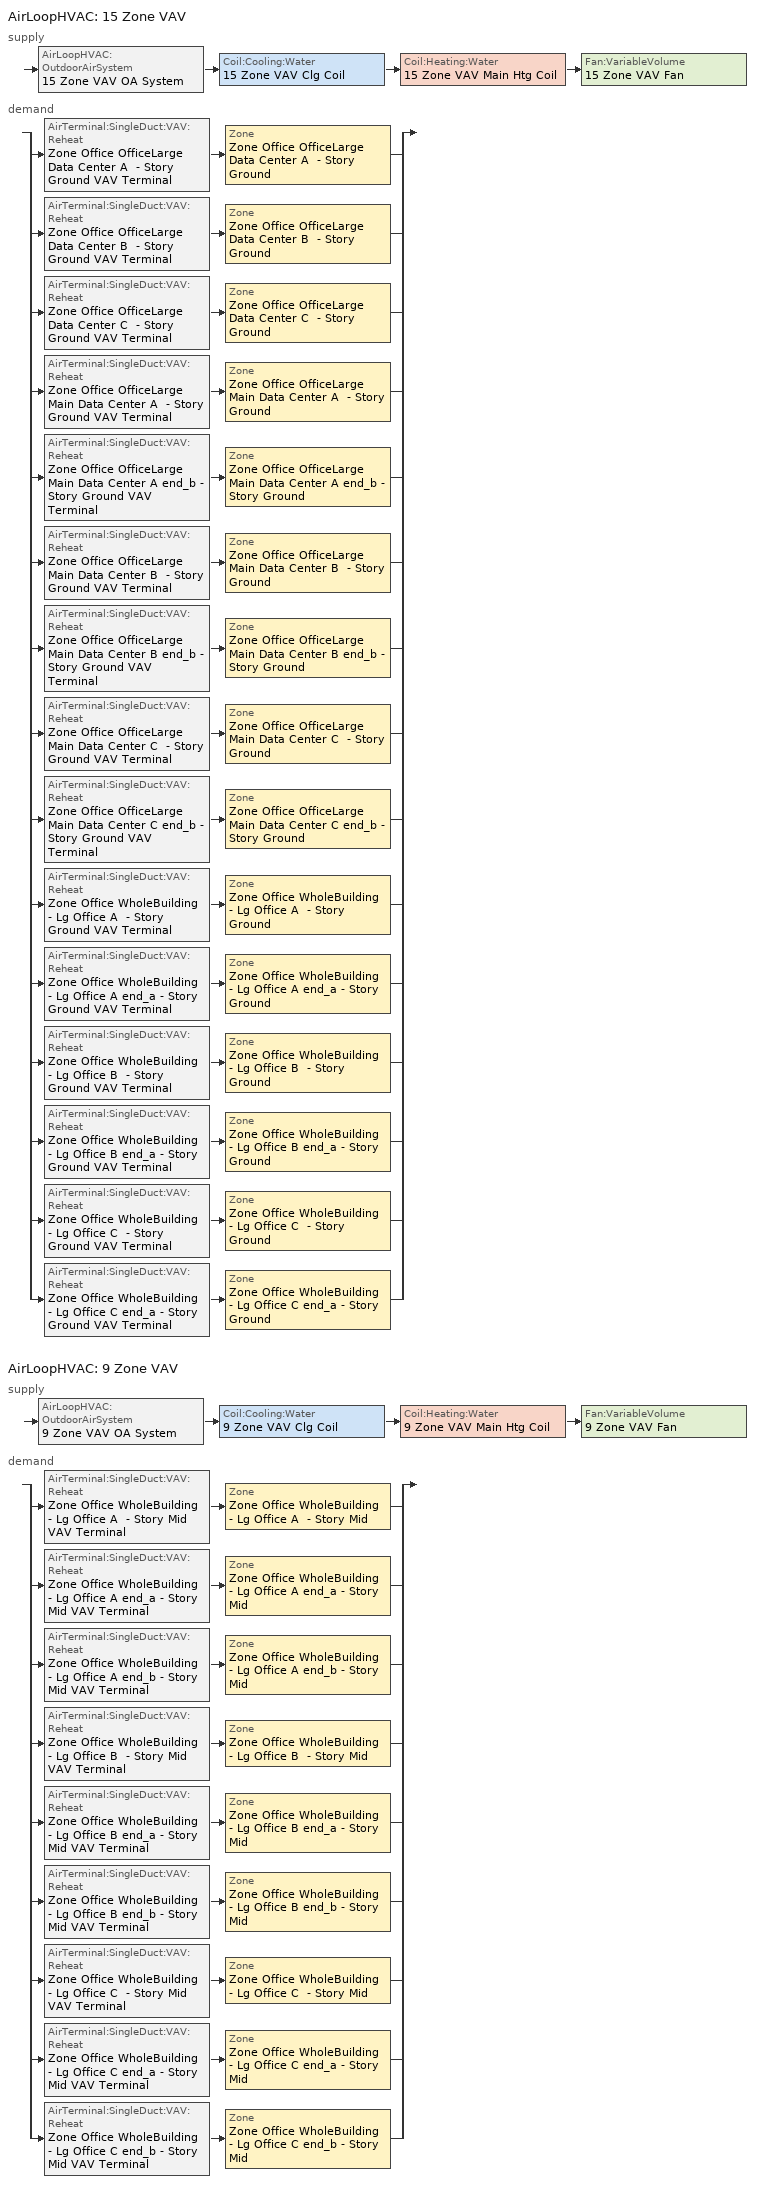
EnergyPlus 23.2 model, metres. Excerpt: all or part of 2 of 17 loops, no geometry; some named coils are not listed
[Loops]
AirLoopHVAC '15 Zone VAV'
 supply: AirLoopHVAC:OutdoorAirSystem '15 Zone VAV OA System' > Coil:Cooling:Water '15 Zone VAV Clg Coil' > Coil:Heating:Water '15 Zone VAV Main Htg Coil' > Fan:VariableVolume '15 Zone VAV Fan'
 demand: split
  | AirTerminal:SingleDuct:VAV:Reheat 'Zone Office OfficeLarge Data Center A  - Story Ground VAV Terminal' > Zone 'Zone Office OfficeLarge Data Center A  - Story Ground'
  | AirTerminal:SingleDuct:VAV:Reheat 'Zone Office OfficeLarge Data Center B  - Story Ground VAV Terminal' > Zone 'Zone Office OfficeLarge Data Center B  - Story Ground'
  | AirTerminal:SingleDuct:VAV:Reheat 'Zone Office OfficeLarge Data Center C  - Story Ground VAV Terminal' > Zone 'Zone Office OfficeLarge Data Center C  - Story Ground'
  | AirTerminal:SingleDuct:VAV:Reheat 'Zone Office OfficeLarge Main Data Center A  - Story Ground VAV Terminal' > Zone 'Zone Office OfficeLarge Main Data Center A  - Story Ground'
  | AirTerminal:SingleDuct:VAV:Reheat 'Zone Office OfficeLarge Main Data Center A end_b - Story Ground VAV Terminal' > Zone 'Zone Office OfficeLarge Main Data Center A end_b - Story Ground'
  | AirTerminal:SingleDuct:VAV:Reheat 'Zone Office OfficeLarge Main Data Center B  - Story Ground VAV Terminal' > Zone 'Zone Office OfficeLarge Main Data Center B  - Story Ground'
  | AirTerminal:SingleDuct:VAV:Reheat 'Zone Office OfficeLarge Main Data Center B end_b - Story Ground VAV Terminal' > Zone 'Zone Office OfficeLarge Main Data Center B end_b - Story Ground'
  | AirTerminal:SingleDuct:VAV:Reheat 'Zone Office OfficeLarge Main Data Center C  - Story Ground VAV Terminal' > Zone 'Zone Office OfficeLarge Main Data Center C  - Story Ground'
  | AirTerminal:SingleDuct:VAV:Reheat 'Zone Office OfficeLarge Main Data Center C end_b - Story Ground VAV Terminal' > Zone 'Zone Office OfficeLarge Main Data Center C end_b - Story Ground'
  | AirTerminal:SingleDuct:VAV:Reheat 'Zone Office WholeBuilding - Lg Office A  - Story Ground VAV Terminal' > Zone 'Zone Office WholeBuilding - Lg Office A  - Story Ground'
  | AirTerminal:SingleDuct:VAV:Reheat 'Zone Office WholeBuilding - Lg Office A end_a - Story Ground VAV Terminal' > Zone 'Zone Office WholeBuilding - Lg Office A end_a - Story Ground'
  | AirTerminal:SingleDuct:VAV:Reheat 'Zone Office WholeBuilding - Lg Office B  - Story Ground VAV Terminal' > Zone 'Zone Office WholeBuilding - Lg Office B  - Story Ground'
  | AirTerminal:SingleDuct:VAV:Reheat 'Zone Office WholeBuilding - Lg Office B end_a - Story Ground VAV Terminal' > Zone 'Zone Office WholeBuilding - Lg Office B end_a - Story Ground'
  | AirTerminal:SingleDuct:VAV:Reheat 'Zone Office WholeBuilding - Lg Office C  - Story Ground VAV Terminal' > Zone 'Zone Office WholeBuilding - Lg Office C  - Story Ground'
  | AirTerminal:SingleDuct:VAV:Reheat 'Zone Office WholeBuilding - Lg Office C end_a - Story Ground VAV Terminal' > Zone 'Zone Office WholeBuilding - Lg Office C end_a - Story Ground'
AirLoopHVAC '9 Zone VAV'
 supply: AirLoopHVAC:OutdoorAirSystem '9 Zone VAV OA System' > Coil:Cooling:Water '9 Zone VAV Clg Coil' > Coil:Heating:Water '9 Zone VAV Main Htg Coil' > Fan:VariableVolume '9 Zone VAV Fan'
 demand: split
  | AirTerminal:SingleDuct:VAV:Reheat 'Zone Office WholeBuilding - Lg Office A  - Story Mid VAV Terminal' > Zone 'Zone Office WholeBuilding - Lg Office A  - Story Mid'
  | AirTerminal:SingleDuct:VAV:Reheat 'Zone Office WholeBuilding - Lg Office A end_a - Story Mid VAV Terminal' > Zone 'Zone Office WholeBuilding - Lg Office A end_a - Story Mid'
  | AirTerminal:SingleDuct:VAV:Reheat 'Zone Office WholeBuilding - Lg Office A end_b - Story Mid VAV Terminal' > Zone 'Zone Office WholeBuilding - Lg Office A end_b - Story Mid'
  | AirTerminal:SingleDuct:VAV:Reheat 'Zone Office WholeBuilding - Lg Office B  - Story Mid VAV Terminal' > Zone 'Zone Office WholeBuilding - Lg Office B  - Story Mid'
  | AirTerminal:SingleDuct:VAV:Reheat 'Zone Office WholeBuilding - Lg Office B end_a - Story Mid VAV Terminal' > Zone 'Zone Office WholeBuilding - Lg Office B end_a - Story Mid'
  | AirTerminal:SingleDuct:VAV:Reheat 'Zone Office WholeBuilding - Lg Office B end_b - Story Mid VAV Terminal' > Zone 'Zone Office WholeBuilding - Lg Office B end_b - Story Mid'
  | AirTerminal:SingleDuct:VAV:Reheat 'Zone Office WholeBuilding - Lg Office C  - Story Mid VAV Terminal' > Zone 'Zone Office WholeBuilding - Lg Office C  - Story Mid'
  | AirTerminal:SingleDuct:VAV:Reheat 'Zone Office WholeBuilding - Lg Office C end_a - Story Mid VAV Terminal' > Zone 'Zone Office WholeBuilding - Lg Office C end_a - Story Mid'
  | AirTerminal:SingleDuct:VAV:Reheat 'Zone Office WholeBuilding - Lg Office C end_b - Story Mid VAV Terminal' > Zone 'Zone Office WholeBuilding - Lg Office C end_b - Story Mid'
[ZoneControl:Thermostat] Temperature Difference Between Cutout And Setpoint {deltaC}=0
Name | Zone or ZoneList | Control Type Schedule | Control 1
Zone Office OfficeLarge Data Center A  - Story Ground Thermostat | Zone Office OfficeLarge Data Center A  - Story Ground | Zone Office OfficeLarge Data Center A  - Story Ground Thermostat Schedule | Office OfficeLarge Data Center - ComStock DOE Ref Pre-1980 Thermostat
Zone Office OfficeLarge Data Center B  - Story Ground Thermostat | Zone Office OfficeLarge Data Center B  - Story Ground | Zone Office OfficeLarge Data Center B  - Story Ground Thermostat Schedule | Office OfficeLarge Data Center - ComStock DOE Ref Pre-1980 Thermostat 1
Zone Office OfficeLarge Data Center C  - Story Ground Thermostat | Zone Office OfficeLarge Data Center C  - Story Ground | Zone Office OfficeLarge Data Center C  - Story Ground Thermostat Schedule | Office OfficeLarge Data Center - ComStock DOE Ref Pre-1980 Thermostat 2
Zone Office OfficeLarge Main Data Center A  - Story Ground Thermostat | Zone Office OfficeLarge Main Data Center A  - Story Ground | Zone Office OfficeLarge Main Data Center A  - Story Ground Thermostat Schedule | Office OfficeLarge Main Data Center - ComStock DOE Ref Pre-1980 Thermostat
Zone Office OfficeLarge Main Data Center A end_b - Story Ground Thermostat | Zone Office OfficeLarge Main Data Center A end_b - Story Ground | Zone Office OfficeLarge Main Data Center A end_b - Story Ground Thermostat Schedule | Office OfficeLarge Main Data Center - ComStock DOE Ref Pre-1980 Thermostat 1
Zone Office OfficeLarge Main Data Center B  - Story Ground Thermostat | Zone Office OfficeLarge Main Data Center B  - Story Ground | Zone Office OfficeLarge Main Data Center B  - Story Ground Thermostat Schedule | Office OfficeLarge Main Data Center - ComStock DOE Ref Pre-1980 Thermostat 2
Zone Office OfficeLarge Main Data Center B end_b - Story Ground Thermostat | Zone Office OfficeLarge Main Data Center B end_b - Story Ground | Zone Office OfficeLarge Main Data Center B end_b - Story Ground Thermostat Schedule | Office OfficeLarge Main Data Center - ComStock DOE Ref Pre-1980 Thermostat 3
Zone Office OfficeLarge Main Data Center C  - Story Ground Thermostat | Zone Office OfficeLarge Main Data Center C  - Story Ground | Zone Office OfficeLarge Main Data Center C  - Story Ground Thermostat Schedule | Office OfficeLarge Main Data Center - ComStock DOE Ref Pre-1980 Thermostat 4
Zone Office OfficeLarge Main Data Center C end_b - Story Ground Thermostat | Zone Office OfficeLarge Main Data Center C end_b - Story Ground | Zone Office OfficeLarge Main Data Center C end_b - Story Ground Thermostat Schedule | Office OfficeLarge Main Data Center - ComStock DOE Ref Pre-1980 Thermostat 5
Zone Office WholeBuilding - Lg Office A  - Story Ground Thermostat | Zone Office WholeBuilding - Lg Office A  - Story Ground | Zone Office WholeBuilding - Lg Office A  - Story Ground Thermostat Schedule | Office WholeBuilding - Lg Office - ComStock DOE Ref Pre-1980 Thermostat
Zone Office WholeBuilding - Lg Office A  - Story Mid Thermostat | Zone Office WholeBuilding - Lg Office A  - Story Mid | Zone Office WholeBuilding - Lg Office A  - Story Mid Thermostat Schedule | Office WholeBuilding - Lg Office - ComStock DOE Ref Pre-1980 Thermostat 1
Zone Office WholeBuilding - Lg Office A end_a - Story Ground Thermostat | Zone Office WholeBuilding - Lg Office A end_a - Story Ground | Zone Office WholeBuilding - Lg Office A end_a - Story Ground Thermostat Schedule | Office WholeBuilding - Lg Office - ComStock DOE Ref Pre-1980 Thermostat 13
Zone Office WholeBuilding - Lg Office A end_a - Story Mid Thermostat | Zone Office WholeBuilding - Lg Office A end_a - Story Mid | Zone Office WholeBuilding - Lg Office A end_a - Story Mid Thermostat Schedule | Office WholeBuilding - Lg Office - ComStock DOE Ref Pre-1980 Thermostat 14
Zone Office WholeBuilding - Lg Office A end_b - Story Mid Thermostat | Zone Office WholeBuilding - Lg Office A end_b - Story Mid | Zone Office WholeBuilding - Lg Office A end_b - Story Mid Thermostat Schedule | Office WholeBuilding - Lg Office - ComStock DOE Ref Pre-1980 Thermostat 26
Zone Office WholeBuilding - Lg Office B  - Story Ground Thermostat | Zone Office WholeBuilding - Lg Office B  - Story Ground | Zone Office WholeBuilding - Lg Office B  - Story Ground Thermostat Schedule | Office WholeBuilding - Lg Office - ComStock DOE Ref Pre-1980 Thermostat 38
Zone Office WholeBuilding - Lg Office B  - Story Mid Thermostat | Zone Office WholeBuilding - Lg Office B  - Story Mid | Zone Office WholeBuilding - Lg Office B  - Story Mid Thermostat Schedule | Office WholeBuilding - Lg Office - ComStock DOE Ref Pre-1980 Thermostat 39
Zone Office WholeBuilding - Lg Office B end_a - Story Ground Thermostat | Zone Office WholeBuilding - Lg Office B end_a - Story Ground | Zone Office WholeBuilding - Lg Office B end_a - Story Ground Thermostat Schedule | Office WholeBuilding - Lg Office - ComStock DOE Ref Pre-1980 Thermostat 51
Zone Office WholeBuilding - Lg Office B end_a - Story Mid Thermostat | Zone Office WholeBuilding - Lg Office B end_a - Story Mid | Zone Office WholeBuilding - Lg Office B end_a - Story Mid Thermostat Schedule | Office WholeBuilding - Lg Office - ComStock DOE Ref Pre-1980 Thermostat 52
Zone Office WholeBuilding - Lg Office B end_b - Story Mid Thermostat | Zone Office WholeBuilding - Lg Office B end_b - Story Mid | Zone Office WholeBuilding - Lg Office B end_b - Story Mid Thermostat Schedule | Office WholeBuilding - Lg Office - ComStock DOE Ref Pre-1980 Thermostat 64
Zone Office WholeBuilding - Lg Office C  - Story Ground Thermostat | Zone Office WholeBuilding - Lg Office C  - Story Ground | Zone Office WholeBuilding - Lg Office C  - Story Ground Thermostat Schedule | Office WholeBuilding - Lg Office - ComStock DOE Ref Pre-1980 Thermostat 76
Zone Office WholeBuilding - Lg Office C  - Story Mid Thermostat | Zone Office WholeBuilding - Lg Office C  - Story Mid | Zone Office WholeBuilding - Lg Office C  - Story Mid Thermostat Schedule | Office WholeBuilding - Lg Office - ComStock DOE Ref Pre-1980 Thermostat 77
Zone Office WholeBuilding - Lg Office C end_a - Story Ground Thermostat | Zone Office WholeBuilding - Lg Office C end_a - Story Ground | Zone Office WholeBuilding - Lg Office C end_a - Story Ground Thermostat Schedule | Office WholeBuilding - Lg Office - ComStock DOE Ref Pre-1980 Thermostat 89
Zone Office WholeBuilding - Lg Office C end_a - Story Mid Thermostat | Zone Office WholeBuilding - Lg Office C end_a - Story Mid | Zone Office WholeBuilding - Lg Office C end_a - Story Mid Thermostat Schedule | Office WholeBuilding - Lg Office - ComStock DOE Ref Pre-1980 Thermostat 90
Zone Office WholeBuilding - Lg Office C end_b - Story Mid Thermostat | Zone Office WholeBuilding - Lg Office C end_b - Story Mid | Zone Office WholeBuilding - Lg Office C end_b - Story Mid Thermostat Schedule | Office WholeBuilding - Lg Office - ComStock DOE Ref Pre-1980 Thermostat 102
[ThermostatSetpoint:DualSetpoint]
Name | Heating Setpoint Temperature Schedule | Cooling Setpoint Temperature Schedule
Office OfficeLarge Data Center - ComStock DOE Ref Pre-1980 Thermostat; Office OfficeLarge Data Center - ComStock DOE Ref Pre-1980 Thermostat 1; Office OfficeLarge Data Center - ComStock DOE Ref Pre-1980 Thermostat 2; Office OfficeLarge Main Data Center - ComStock DOE Ref Pre-1980 Thermostat; Office OfficeLarge Main Data Center - ComStock DOE Ref Pre-1980 Thermostat 1; Office OfficeLarge Main Data Center - ComStock DOE Ref Pre-1980 Thermostat 2; Office OfficeLarge Main Data Center - ComStock DOE Ref Pre-1980 Thermostat 3; Office OfficeLarge Main Data Center - ComStock DOE Ref Pre-1980 Thermostat 4; Office OfficeLarge Main Data Center - ComStock DOE Ref Pre-1980 Thermostat 5 | OfficeLarge HTGSETP_DC_SCH | OfficeLarge CLGSETP_DC_SCH
Office WholeBuilding - Lg Office - ComStock DOE Ref Pre-1980 Thermostat; Office WholeBuilding - Lg Office - ComStock DOE Ref Pre-1980 Thermostat 1; Office WholeBuilding - Lg Office - ComStock DOE Ref Pre-1980 Thermostat 13; Office WholeBuilding - Lg Office - ComStock DOE Ref Pre-1980 Thermostat 14; Office WholeBuilding - Lg Office - ComStock DOE Ref Pre-1980 Thermostat 26; Office WholeBuilding - Lg Office - ComStock DOE Ref Pre-1980 Thermostat 38; Office WholeBuilding - Lg Office - ComStock DOE Ref Pre-1980 Thermostat 39; Office WholeBuilding - Lg Office - ComStock DOE Ref Pre-1980 Thermostat 51; Office WholeBuilding - Lg Office - ComStock DOE Ref Pre-1980 Thermostat 52; Office WholeBuilding - Lg Office - ComStock DOE Ref Pre-1980 Thermostat 64; Office WholeBuilding - Lg Office - ComStock DOE Ref Pre-1980 Thermostat 76; Office WholeBuilding - Lg Office - ComStock DOE Ref Pre-1980 Thermostat 77; Office WholeBuilding - Lg Office - ComStock DOE Ref Pre-1980 Thermostat 89; Office WholeBuilding - Lg Office - ComStock DOE Ref Pre-1980 Thermostat 90; Office WholeBuilding - Lg Office - ComStock DOE Ref Pre-1980 Thermostat 102 | Large Office HtgSetp | Large Office ClgSetp
[AirTerminal:SingleDuct:VAV:Reheat] Availability Schedule=Always On Discrete; Maximum Air Flow Rate {m3/s}=Autosize; Zone Minimum Air Flow Input Method=Constant; Constant Minimum Air Flow Fraction=0.3; Fixed Minimum Air Flow Rate {m3/s}=0; Maximum Hot Water or Steam Flow Rate {m3/s}=Autosize; Minimum Hot Water or Steam Flow Rate {m3/s}=0; Convergence Tolerance=0.001; Damper Heating Action=ReverseWithLimits; Maximum Flow per Zone Floor Area During Reheat {m3/s-m2}=Autocalculate; Maximum Flow Fraction During Reheat=0.5; Maximum Reheat Air Temperature {C}=40
Name | Reheat Coil
Zone Office OfficeLarge Data Center A  - Story Ground VAV Terminal | Zone Office OfficeLarge Data Center A  - Story Ground Reheat Coil
Zone Office OfficeLarge Data Center B  - Story Ground VAV Terminal | Zone Office OfficeLarge Data Center B  - Story Ground Reheat Coil
Zone Office OfficeLarge Data Center C  - Story Ground VAV Terminal | Zone Office OfficeLarge Data Center C  - Story Ground Reheat Coil
Zone Office OfficeLarge Main Data Center A  - Story Ground VAV Terminal | Zone Office OfficeLarge Main Data Center A  - Story Ground Reheat Coil
Zone Office OfficeLarge Main Data Center A end_b - Story Ground VAV Terminal | Zone Office OfficeLarge Main Data Center A end_b - Story Ground Reheat Coil
Zone Office OfficeLarge Main Data Center B  - Story Ground VAV Terminal | Zone Office OfficeLarge Main Data Center B  - Story Ground Reheat Coil
Zone Office OfficeLarge Main Data Center B end_b - Story Ground VAV Terminal | Zone Office OfficeLarge Main Data Center B end_b - Story Ground Reheat Coil
Zone Office OfficeLarge Main Data Center C  - Story Ground VAV Terminal | Zone Office OfficeLarge Main Data Center C  - Story Ground Reheat Coil
Zone Office OfficeLarge Main Data Center C end_b - Story Ground VAV Terminal | Zone Office OfficeLarge Main Data Center C end_b - Story Ground Reheat Coil
Zone Office WholeBuilding - Lg Office A  - Story Ground VAV Terminal | Zone Office WholeBuilding - Lg Office A  - Story Ground Reheat Coil
Zone Office WholeBuilding - Lg Office A  - Story Mid VAV Terminal | Zone Office WholeBuilding - Lg Office A  - Story Mid Reheat Coil
Zone Office WholeBuilding - Lg Office A end_a - Story Ground VAV Terminal | Zone Office WholeBuilding - Lg Office A end_a - Story Ground Reheat Coil
Zone Office WholeBuilding - Lg Office A end_a - Story Mid VAV Terminal | Zone Office WholeBuilding - Lg Office A end_a - Story Mid Reheat Coil
Zone Office WholeBuilding - Lg Office A end_b - Story Mid VAV Terminal | Zone Office WholeBuilding - Lg Office A end_b - Story Mid Reheat Coil
Zone Office WholeBuilding - Lg Office B  - Story Ground VAV Terminal | Zone Office WholeBuilding - Lg Office B  - Story Ground Reheat Coil
Zone Office WholeBuilding - Lg Office B  - Story Mid VAV Terminal | Zone Office WholeBuilding - Lg Office B  - Story Mid Reheat Coil
Zone Office WholeBuilding - Lg Office B end_a - Story Ground VAV Terminal | Zone Office WholeBuilding - Lg Office B end_a - Story Ground Reheat Coil
Zone Office WholeBuilding - Lg Office B end_a - Story Mid VAV Terminal | Zone Office WholeBuilding - Lg Office B end_a - Story Mid Reheat Coil
Zone Office WholeBuilding - Lg Office B end_b - Story Mid VAV Terminal | Zone Office WholeBuilding - Lg Office B end_b - Story Mid Reheat Coil
Zone Office WholeBuilding - Lg Office C  - Story Ground VAV Terminal | Zone Office WholeBuilding - Lg Office C  - Story Ground Reheat Coil
Zone Office WholeBuilding - Lg Office C  - Story Mid VAV Terminal | Zone Office WholeBuilding - Lg Office C  - Story Mid Reheat Coil
Zone Office WholeBuilding - Lg Office C end_a - Story Ground VAV Terminal | Zone Office WholeBuilding - Lg Office C end_a - Story Ground Reheat Coil
Zone Office WholeBuilding - Lg Office C end_a - Story Mid VAV Terminal | Zone Office WholeBuilding - Lg Office C end_a - Story Mid Reheat Coil
Zone Office WholeBuilding - Lg Office C end_b - Story Mid VAV Terminal | Zone Office WholeBuilding - Lg Office C end_b - Story Mid Reheat Coil
[Coil:Heating:Water] Availability Schedule=Always On Discrete; U-Factor Times Area Value {W/K}=Autosize; Maximum Water Flow Rate {m3/s}=Autosize; Performance Input Method=UFactorTimesAreaAndDesignWaterFlowRate; Rated Capacity {W}=Autosize; Rated Inlet Water Temperature {C}=82.2222; Rated Inlet Air Temperature {C}=7.22222; Rated Outlet Water Temperature {C}=71.1111; Rated Outlet Air Temperature {C}=12.7778; Rated Ratio for Air and Water Convection=0.5
15 Zone VAV Main Htg Coil; 9 Zone VAV Main Htg Coil
[Zone equipment]
Zone Office OfficeLarge Data Center A  - Story Ground: Zone Office OfficeLarge Data Center A  - Story Ground VAV Terminal
Zone Office OfficeLarge Data Center B  - Story Ground: Zone Office OfficeLarge Data Center B  - Story Ground VAV Terminal
Zone Office OfficeLarge Data Center C  - Story Ground: Zone Office OfficeLarge Data Center C  - Story Ground VAV Terminal
Zone Office OfficeLarge Main Data Center A  - Story Ground: Zone Office OfficeLarge Main Data Center A  - Story Ground VAV Terminal
Zone Office OfficeLarge Main Data Center A end_b - Story Ground: Zone Office OfficeLarge Main Data Center A end_b - Story Ground VAV Terminal
Zone Office OfficeLarge Main Data Center B  - Story Ground: Zone Office OfficeLarge Main Data Center B  - Story Ground VAV Terminal
Zone Office OfficeLarge Main Data Center B end_b - Story Ground: Zone Office OfficeLarge Main Data Center B end_b - Story Ground VAV Terminal
Zone Office OfficeLarge Main Data Center C  - Story Ground: Zone Office OfficeLarge Main Data Center C  - Story Ground VAV Terminal
Zone Office OfficeLarge Main Data Center C end_b - Story Ground: Zone Office OfficeLarge Main Data Center C end_b - Story Ground VAV Terminal
Zone Office WholeBuilding - Lg Office A  - Story Ground: Zone Office WholeBuilding - Lg Office A  - Story Ground VAV Terminal
Zone Office WholeBuilding - Lg Office A  - Story Mid: Zone Office WholeBuilding - Lg Office A  - Story Mid VAV Terminal
Zone Office WholeBuilding - Lg Office A end_a - Story Ground: Zone Office WholeBuilding - Lg Office A end_a - Story Ground VAV Terminal
Zone Office WholeBuilding - Lg Office A end_a - Story Mid: Zone Office WholeBuilding - Lg Office A end_a - Story Mid VAV Terminal
Zone Office WholeBuilding - Lg Office A end_b - Story Mid: Zone Office WholeBuilding - Lg Office A end_b - Story Mid VAV Terminal
Zone Office WholeBuilding - Lg Office B  - Story Ground: Zone Office WholeBuilding - Lg Office B  - Story Ground VAV Terminal
Zone Office WholeBuilding - Lg Office B  - Story Mid: Zone Office WholeBuilding - Lg Office B  - Story Mid VAV Terminal
Zone Office WholeBuilding - Lg Office B end_a - Story Ground: Zone Office WholeBuilding - Lg Office B end_a - Story Ground VAV Terminal
Zone Office WholeBuilding - Lg Office B end_a - Story Mid: Zone Office WholeBuilding - Lg Office B end_a - Story Mid VAV Terminal
Zone Office WholeBuilding - Lg Office B end_b - Story Mid: Zone Office WholeBuilding - Lg Office B end_b - Story Mid VAV Terminal
Zone Office WholeBuilding - Lg Office C  - Story Ground: Zone Office WholeBuilding - Lg Office C  - Story Ground VAV Terminal
Zone Office WholeBuilding - Lg Office C  - Story Mid: Zone Office WholeBuilding - Lg Office C  - Story Mid VAV Terminal
Zone Office WholeBuilding - Lg Office C end_a - Story Ground: Zone Office WholeBuilding - Lg Office C end_a - Story Ground VAV Terminal
Zone Office WholeBuilding - Lg Office C end_a - Story Mid: Zone Office WholeBuilding - Lg Office C end_a - Story Mid VAV Terminal
Zone Office WholeBuilding - Lg Office C end_b - Story Mid: Zone Office WholeBuilding - Lg Office C end_b - Story Mid VAV Terminal
[Sizing:Zone] Zone Cooling Design Supply Air Temperature Input Method=SupplyAirTemperature; Zone Cooling Design Supply Air Temperature {C}=12.7778; Zone Cooling Design Supply Air Temperature Difference {deltaC}=11.11; Zone Heating Design Supply Air Temperature Input Method=SupplyAirTemperature; Zone Heating Design Supply Air Temperature {C}=40; Zone Heating Design Supply Air Temperature Difference {deltaC}=11.11; Zone Cooling Design Supply Air Humidity Ratio {kgWater/kgDryAir}=0.0085; Zone Heating Design Supply Air Humidity Ratio {kgWater/kgDryAir}=0.008; Cooling Design Air Flow Method=DesignDayWithLimit; Cooling Design Air Flow Rate {m3/s}=0; Cooling Minimum Air Flow per Zone Floor Area {m3/s-m2}=0.000762; Cooling Minimum Air Flow {m3/s}=0; Cooling Minimum Air Flow Fraction=0; Heating Design Air Flow Method=DesignDay; Heating Design Air Flow Rate {m3/s}=0; Heating Maximum Air Flow per Zone Floor Area {m3/s-m2}=0.002032; Heating Maximum Air Flow {m3/s}=0.141576; Heating Maximum Air Flow Fraction=0.3; Account for Dedicated Outdoor Air System=No; Zone Load Sizing Method=Sensible Load Only No Latent Load; Zone Latent Cooling Design Supply Air Humidity Ratio Input Method=HumidityRatioDifference; Zone Cooling Design Supply Air Humidity Ratio Difference {kgWater/kgDryAir}=0.005; Zone Latent Heating Design Supply Air Humidity Ratio Input Method=HumidityRatioDifference; Zone Humidification Design Supply Air Humidity Ratio Difference {kgWater/kgDryAir}=0.005
Name | Design Specification Outdoor Air Object
Zone Office OfficeLarge Data Center A  - Story Ground | Zone Office OfficeLarge Data Center A  - Story Ground DSOA Space List
Zone Office OfficeLarge Data Center B  - Story Ground | Zone Office OfficeLarge Data Center B  - Story Ground DSOA Space List
Zone Office OfficeLarge Data Center C  - Story Ground | Zone Office OfficeLarge Data Center C  - Story Ground DSOA Space List
Zone Office OfficeLarge Main Data Center A  - Story Ground | Zone Office OfficeLarge Main Data Center A  - Story Ground DSOA Space List
Zone Office OfficeLarge Main Data Center A end_b - Story Ground | Zone Office OfficeLarge Main Data Center A end_b - Story Ground DSOA Space List
Zone Office OfficeLarge Main Data Center B  - Story Ground | Zone Office OfficeLarge Main Data Center B  - Story Ground DSOA Space List
Zone Office OfficeLarge Main Data Center B end_b - Story Ground | Zone Office OfficeLarge Main Data Center B end_b - Story Ground DSOA Space List
Zone Office OfficeLarge Main Data Center C  - Story Ground | Zone Office OfficeLarge Main Data Center C  - Story Ground DSOA Space List
Zone Office OfficeLarge Main Data Center C end_b - Story Ground | Zone Office OfficeLarge Main Data Center C end_b - Story Ground DSOA Space List
Zone Office WholeBuilding - Lg Office A  - Story Ground | Zone Office WholeBuilding - Lg Office A  - Story Ground DSOA Space List
Zone Office WholeBuilding - Lg Office A  - Story Mid | Zone Office WholeBuilding - Lg Office A  - Story Mid DSOA Space List
Zone Office WholeBuilding - Lg Office A end_a - Story Ground | Zone Office WholeBuilding - Lg Office A end_a - Story Ground DSOA Space List
Zone Office WholeBuilding - Lg Office A end_a - Story Mid | Zone Office WholeBuilding - Lg Office A end_a - Story Mid DSOA Space List
Zone Office WholeBuilding - Lg Office A end_b - Story Mid | Zone Office WholeBuilding - Lg Office A end_b - Story Mid DSOA Space List
Zone Office WholeBuilding - Lg Office B  - Story Ground | Zone Office WholeBuilding - Lg Office B  - Story Ground DSOA Space List
Zone Office WholeBuilding - Lg Office B  - Story Mid | Zone Office WholeBuilding - Lg Office B  - Story Mid DSOA Space List
Zone Office WholeBuilding - Lg Office B end_a - Story Ground | Zone Office WholeBuilding - Lg Office B end_a - Story Ground DSOA Space List
Zone Office WholeBuilding - Lg Office B end_a - Story Mid | Zone Office WholeBuilding - Lg Office B end_a - Story Mid DSOA Space List
Zone Office WholeBuilding - Lg Office B end_b - Story Mid | Zone Office WholeBuilding - Lg Office B end_b - Story Mid DSOA Space List
Zone Office WholeBuilding - Lg Office C  - Story Ground | Zone Office WholeBuilding - Lg Office C  - Story Ground DSOA Space List
Zone Office WholeBuilding - Lg Office C  - Story Mid | Zone Office WholeBuilding - Lg Office C  - Story Mid DSOA Space List
Zone Office WholeBuilding - Lg Office C end_a - Story Ground | Zone Office WholeBuilding - Lg Office C end_a - Story Ground DSOA Space List
Zone Office WholeBuilding - Lg Office C end_a - Story Mid | Zone Office WholeBuilding - Lg Office C end_a - Story Mid DSOA Space List
Zone Office WholeBuilding - Lg Office C end_b - Story Mid | Zone Office WholeBuilding - Lg Office C end_b - Story Mid DSOA Space List
[Controller:MechanicalVentilation] Demand Controlled Ventilation=No; System Outdoor Air Method=ZoneSum
Name | Availability Schedule | Zone or ZoneList Name 1 | Design Specification Outdoor Air Object Name 1 | Zone or ZoneList Name 2 | Design Specification Outdoor Air Object Name 2 | Zone or ZoneList Name 3 | Design Specification Outdoor Air Object Name 3 | Zone or ZoneList Name 4 | Design Specification Outdoor Air Object Name 4 | Zone or ZoneList Name 5 | Design Specification Outdoor Air Object Name 5 | Zone or ZoneList Name 6 | Design Specification Outdoor Air Object Name 6 | Zone or ZoneList Name 7 | Design Specification Outdoor Air Object Name 7 | Zone or ZoneList Name 8 | Design Specification Outdoor Air Object Name 8 | Zone or ZoneList Name 9 | Design Specification Outdoor Air Object Name 9 | Zone or ZoneList Name 10 | Design Specification Outdoor Air Object Name 10 | Zone or ZoneList Name 11 | Design Specification Outdoor Air Object Name 11 | Zone or ZoneList Name 12 | Design Specification Outdoor Air Object Name 12 | Zone or ZoneList Name 13 | Design Specification Outdoor Air Object Name 13 | Zone or ZoneList Name 14 | Design Specification Outdoor Air Object Name 14 | Zone or ZoneList Name 15 | Design Specification Outdoor Air Object Name 15
15 Zone VAV Vent Controller | 15 Zone VAV_night_ventcycle_schedule | Zone Office OfficeLarge Data Center A  - Story Ground | Office OfficeLarge Data Center Ventilation | Zone Office OfficeLarge Data Center B  - Story Ground | Office OfficeLarge Data Center Ventilation | Zone Office OfficeLarge Data Center C  - Story Ground | Office OfficeLarge Data Center Ventilation | Zone Office OfficeLarge Main Data Center A  - Story Ground | Office OfficeLarge Main Data Center Ventilation | Zone Office OfficeLarge Main Data Center A end_b - Story Ground | Office OfficeLarge Main Data Center Ventilation | Zone Office OfficeLarge Main Data Center B  - Story Ground | Office OfficeLarge Main Data Center Ventilation | Zone Office OfficeLarge Main Data Center B end_b - Story Ground | Office OfficeLarge Main Data Center Ventilation | Zone Office OfficeLarge Main Data Center C  - Story Ground | Office OfficeLarge Main Data Center Ventilation | Zone Office OfficeLarge Main Data Center C end_b - Story Ground | Office OfficeLarge Main Data Center Ventilation | Zone Office WholeBuilding - Lg Office A  - Story Ground | Office WholeBuilding - Lg Office Ventilation | Zone Office WholeBuilding - Lg Office A end_a - Story Ground | Office WholeBuilding - Lg Office Ventilation | Zone Office WholeBuilding - Lg Office B  - Story Ground | Office WholeBuilding - Lg Office Ventilation | Zone Office WholeBuilding - Lg Office B end_a - Story Ground | Office WholeBuilding - Lg Office Ventilation | Zone Office WholeBuilding - Lg Office C  - Story Ground | Office WholeBuilding - Lg Office Ventilation | Zone Office WholeBuilding - Lg Office C end_a - Story Ground | Office WholeBuilding - Lg Office Ventilation
9 Zone VAV Vent Controller | 9 Zone VAV_night_ventcycle_schedule | Zone Office WholeBuilding - Lg Office A  - Story Mid | Office WholeBuilding - Lg Office Ventilation | Zone Office WholeBuilding - Lg Office A end_a - Story Mid | Office WholeBuilding - Lg Office Ventilation | Zone Office WholeBuilding - Lg Office A end_b - Story Mid | Office WholeBuilding - Lg Office Ventilation | Zone Office WholeBuilding - Lg Office B  - Story Mid | Office WholeBuilding - Lg Office Ventilation | Zone Office WholeBuilding - Lg Office B end_a - Story Mid | Office WholeBuilding - Lg Office Ventilation | Zone Office WholeBuilding - Lg Office B end_b - Story Mid | Office WholeBuilding - Lg Office Ventilation | Zone Office WholeBuilding - Lg Office C  - Story Mid | Office WholeBuilding - Lg Office Ventilation | Zone Office WholeBuilding - Lg Office C end_a - Story Mid | Office WholeBuilding - Lg Office Ventilation | Zone Office WholeBuilding - Lg Office C end_b - Story Mid | Office WholeBuilding - Lg Office Ventilation
[DesignSpecification:OutdoorAir] Outdoor Air Method=Sum; Outdoor Air Flow per Zone Floor Area {m3/s-m2}=0; Outdoor Air Flow per Zone {m3/s}=0; Outdoor Air Flow Air Changes per Hour {1/hr}=0
Name | Outdoor Air Flow per Person {m3/s-person}
Office OfficeLarge Data Center Ventilation; Office OfficeLarge Main Data Center Ventilation | 0
Office WholeBuilding - Lg Office Ventilation | 0.00943895
[DesignSpecification:OutdoorAir:SpaceList]
Name | Space Name 1 | Space Design Specification Outdoor Air Object Name 1
Zone Office OfficeLarge Data Center A  - Story Ground DSOA Space List | Office OfficeLarge Data Center A  - Story Ground | Office OfficeLarge Data Center Ventilation
Zone Office OfficeLarge Data Center B  - Story Ground DSOA Space List | Office OfficeLarge Data Center B  - Story Ground | Office OfficeLarge Data Center Ventilation
Zone Office OfficeLarge Data Center C  - Story Ground DSOA Space List | Office OfficeLarge Data Center C  - Story Ground | Office OfficeLarge Data Center Ventilation
Zone Office OfficeLarge Main Data Center A  - Story Ground DSOA Space List | Office OfficeLarge Main Data Center A  - Story Ground | Office OfficeLarge Main Data Center Ventilation
Zone Office OfficeLarge Main Data Center A end_b - Story Ground DSOA Space List | Office OfficeLarge Main Data Center A end_b - Story Ground | Office OfficeLarge Main Data Center Ventilation
Zone Office OfficeLarge Main Data Center B  - Story Ground DSOA Space List | Office OfficeLarge Main Data Center B  - Story Ground | Office OfficeLarge Main Data Center Ventilation
Zone Office OfficeLarge Main Data Center B end_b - Story Ground DSOA Space List | Office OfficeLarge Main Data Center B end_b - Story Ground | Office OfficeLarge Main Data Center Ventilation
Zone Office OfficeLarge Main Data Center C  - Story Ground DSOA Space List | Office OfficeLarge Main Data Center C  - Story Ground | Office OfficeLarge Main Data Center Ventilation
Zone Office OfficeLarge Main Data Center C end_b - Story Ground DSOA Space List | Office OfficeLarge Main Data Center C end_b - Story Ground | Office OfficeLarge Main Data Center Ventilation
Zone Office WholeBuilding - Lg Office A  - Story Ground DSOA Space List | Office WholeBuilding - Lg Office A  - Story Ground | Office WholeBuilding - Lg Office Ventilation
Zone Office WholeBuilding - Lg Office A  - Story Mid DSOA Space List | Office WholeBuilding - Lg Office A  - Story Mid | Office WholeBuilding - Lg Office Ventilation
Zone Office WholeBuilding - Lg Office A end_a - Story Ground DSOA Space List | Office WholeBuilding - Lg Office A end_a - Story Ground | Office WholeBuilding - Lg Office Ventilation
Zone Office WholeBuilding - Lg Office A end_a - Story Mid DSOA Space List | Office WholeBuilding - Lg Office A end_a - Story Mid | Office WholeBuilding - Lg Office Ventilation
Zone Office WholeBuilding - Lg Office A end_b - Story Mid DSOA Space List | Office WholeBuilding - Lg Office A end_b - Story Mid | Office WholeBuilding - Lg Office Ventilation
Zone Office WholeBuilding - Lg Office B  - Story Ground DSOA Space List | Office WholeBuilding - Lg Office B  - Story Ground | Office WholeBuilding - Lg Office Ventilation
Zone Office WholeBuilding - Lg Office B  - Story Mid DSOA Space List | Office WholeBuilding - Lg Office B  - Story Mid | Office WholeBuilding - Lg Office Ventilation
Zone Office WholeBuilding - Lg Office B end_a - Story Ground DSOA Space List | Office WholeBuilding - Lg Office B end_a - Story Ground | Office WholeBuilding - Lg Office Ventilation
Zone Office WholeBuilding - Lg Office B end_a - Story Mid DSOA Space List | Office WholeBuilding - Lg Office B end_a - Story Mid | Office WholeBuilding - Lg Office Ventilation
Zone Office WholeBuilding - Lg Office B end_b - Story Mid DSOA Space List | Office WholeBuilding - Lg Office B end_b - Story Mid | Office WholeBuilding - Lg Office Ventilation
Zone Office WholeBuilding - Lg Office C  - Story Ground DSOA Space List | Office WholeBuilding - Lg Office C  - Story Ground | Office WholeBuilding - Lg Office Ventilation
Zone Office WholeBuilding - Lg Office C  - Story Mid DSOA Space List | Office WholeBuilding - Lg Office C  - Story Mid | Office WholeBuilding - Lg Office Ventilation
Zone Office WholeBuilding - Lg Office C end_a - Story Ground DSOA Space List | Office WholeBuilding - Lg Office C end_a - Story Ground | Office WholeBuilding - Lg Office Ventilation
Zone Office WholeBuilding - Lg Office C end_a - Story Mid DSOA Space List | Office WholeBuilding - Lg Office C end_a - Story Mid | Office WholeBuilding - Lg Office Ventilation
Zone Office WholeBuilding - Lg Office C end_b - Story Mid DSOA Space List | Office WholeBuilding - Lg Office C end_b - Story Mid | Office WholeBuilding - Lg Office Ventilation
[AirLoopHVAC] Design Supply Air Flow Rate {m3/s}=AutoSize; Design Return Air Flow Fraction of Supply Air Flow=1
15 Zone VAV; 9 Zone VAV
[Sizing:System] Type of Load to Size On=Sensible; Design Outdoor Air Flow Rate {m3/s}=Autosize; Central Heating Maximum System Air Flow Ratio=0.3; Preheat Design Temperature {C}=7.22222; Preheat Design Humidity Ratio {kgWater/kgDryAir}=0.008; Precool Design Temperature {C}=12.7778; Precool Design Humidity Ratio {kgWater/kgDryAir}=0.008; Central Cooling Design Supply Air Temperature {C}=12.7778; Central Heating Design Supply Air Temperature {C}=12.7778; Type of Zone Sum to Use=Coincident; 100% Outdoor Air in Cooling=No; 100% Outdoor Air in Heating=No; Central Cooling Design Supply Air Humidity Ratio {kgWater/kgDryAir}=0.0085; Central Heating Design Supply Air Humidity Ratio {kgWater/kgDryAir}=0.008; Cooling Supply Air Flow Rate Method=DesignDay; Cooling Supply Air Flow Rate {m3/s}=0; Cooling Supply Air Flow Rate Per Floor Area {m3/s-m2}=0.00996765; Cooling Fraction of Autosized Cooling Supply Air Flow Rate=1; Cooling Supply Air Flow Rate Per Unit Cooling Capacity {m3/s-W}=3.94755e-05; Heating Supply Air Flow Rate Method=DesignDay; Heating Supply Air Flow Rate {m3/s}=0; Heating Supply Air Flow Rate Per Floor Area {m3/s-m2}=0.00996765; Heating Fraction of Autosized Heating Supply Air Flow Rate=1; Heating Fraction of Autosized Cooling Supply Air Flow Rate=1; Heating Supply Air Flow Rate Per Unit Heating Capacity {m3/s-W}=3.15882e-05; System Outdoor Air Method=ZoneSum; Zone Maximum Outdoor Air Fraction=1; Cooling Design Capacity Method=CoolingDesignCapacity; Cooling Design Capacity {W}=Autosize; Cooling Design Capacity Per Floor Area {W/m2}=234.7; Fraction of Autosized Cooling Design Capacity=1; Heating Design Capacity Method=HeatingDesignCapacity; Heating Design Capacity {W}=Autosize; Heating Design Capacity Per Floor Area {W/m2}=157; Fraction of Autosized Heating Design Capacity=1; Central Cooling Capacity Control Method=OnOff; Occupant Diversity=Autosize
15 Zone VAV; 9 Zone VAV
[Controller:WaterCoil] Control Variable=Temperature; Actuator Variable=Flow; Maximum Actuated Flow {m3/s}=Autosize; Minimum Actuated Flow {m3/s}=0
Name | Action | Controller Convergence Tolerance {deltaC}
15 Zone VAV Clg Coil Controller; 9 Zone VAV Clg Coil Controller | Reverse | Autosize
15 Zone VAV Main Htg Coil Controller; 9 Zone VAV Main Htg Coil Controller | Normal | 0.0001
[Controller:OutdoorAir] Minimum Outdoor Air Flow Rate {m3/s}=Autosize; Maximum Outdoor Air Flow Rate {m3/s}=Autosize; Economizer Control Type=NoEconomizer; Economizer Control Action Type=ModulateFlow; Economizer Maximum Limit Dry-Bulb Temperature {C}=12.7778; Economizer Maximum Limit Enthalpy {J/kg}=64000; Lockout Type=LockoutWithHeating; Minimum Limit Type=FixedMinimum; High Humidity Control=No; Control High Indoor Humidity Based on Outdoor Humidity Ratio=Yes; Heat Recovery Bypass Control Type=BypassWhenWithinEconomizerLimits; Economizer Operation Staging=InterlockedWithMechanicalCooling
Name | Minimum Outdoor Air Schedule | Mechanical Ventilation Controller
15 Zone VAV OA Controller | 15 Zone VAV_night_ventcycle_schedule | 15 Zone VAV Vent Controller
9 Zone VAV OA Controller | 9 Zone VAV_night_ventcycle_schedule | 9 Zone VAV Vent Controller
[SetpointManager:MixedAir] Control Variable=Temperature
Name | Setpoint Node or NodeList
15 Zone VAV Mixed Air Node OS Default SPM | 15 Zone VAV Mixed Air Node
15 Zone VAV Clg Coil Outlet Air Node OS Default SPM | 15 Zone VAV Clg Coil Outlet Air Node
15 Zone VAV Main Htg Coil Outlet Air Node OS Default SPM | 15 Zone VAV Main Htg Coil Outlet Air Node
9 Zone VAV Mixed Air Node OS Default SPM | 9 Zone VAV Mixed Air Node
9 Zone VAV Clg Coil Outlet Air Node OS Default SPM | 9 Zone VAV Clg Coil Outlet Air Node
9 Zone VAV Main Htg Coil Outlet Air Node OS Default SPM | 9 Zone VAV Main Htg Coil Outlet Air Node
[Coil:Cooling:Water] Availability Schedule=Always On Discrete; Design Water Flow Rate {m3/s}=Autosize; Design Air Flow Rate {m3/s}=Autosize; Design Inlet Water Temperature {C}=Autosize; Design Inlet Air Temperature {C}=Autosize; Design Outlet Air Temperature {C}=Autosize; Design Inlet Air Humidity Ratio {kgWater/kgDryAir}=Autosize; Design Outlet Air Humidity Ratio {kgWater/kgDryAir}=Autosize; Type of Analysis=SimpleAnalysis; Heat Exchanger Configuration=CrossFlow
15 Zone VAV Clg Coil; 9 Zone VAV Clg Coil
[Fan:VariableVolume] Maximum Flow Rate {m3/s}=AutoSize; Fan Power Minimum Flow Rate Input Method=Fraction; Fan Power Minimum Flow Fraction=0.25; Fan Power Minimum Air Flow Rate {m3/s}=0; Motor In Airstream Fraction=1; Fan Power Coefficient 1=0.04076; Fan Power Coefficient 2=0.0881; Fan Power Coefficient 3=-0.0729; Fan Power Coefficient 4=0.9437; Fan Power Coefficient 5=0
Name | Availability Schedule | Fan Total Efficiency | Pressure Rise {Pa} | Motor Efficiency
15 Zone VAV Fan | Always On Discrete | 0.6045 | 1389.92 | 0.93
9 Zone VAV Fan | 9 Zone VAV Occ Sch | 0.6006 | 1574.24 | 0.924
[SetpointManager:Scheduled] Control Variable=Temperature; Schedule=Supply Air Temp - 55.0F
Name | Setpoint Node or NodeList
15 Zone VAV Supply Air Setpoint Manager | 15 Zone VAV Supply Outlet Node
9 Zone VAV Supply Air Setpoint Manager | 9 Zone VAV Supply Outlet Node
[EnergyManagementSystem:Sensor] Output:Variable or Output:Meter Index Key=Environment; Output:Variable or Output:Meter=Site Outdoor Air Drybulb Temperature
OAT_6; OAT_7; OAT_8; OAT_9
[EnergyManagementSystem:Actuator] Actuated Component Type=Schedule:Year; Actuated Component Control Type=Schedule Value
Name | Actuated Component Unique
SYS15ZoneVAVClgSch0 | OfficeLarge CLGSETP_DC_SCH
SYS15ZoneVAVClgSch1; SYS9ZoneVAV10ClgSch0; SYS9ZoneVAV11ClgSch0; SYS9ZoneVAV1ClgSch0; SYS9ZoneVAV2ClgSch0; SYS9ZoneVAV3ClgSch0; SYS9ZoneVAV4ClgSch0; SYS9ZoneVAV5ClgSch0; SYS9ZoneVAV6ClgSch0; SYS9ZoneVAV7ClgSch0; SYS9ZoneVAV8ClgSch0; SYS9ZoneVAV9ClgSch0 | Large Office ClgSetp
SYS15ZoneVAVHtgSch0 | OfficeLarge HTGSETP_DC_SCH
SYS15ZoneVAVHtgSch1; SYS9ZoneVAV10HtgSch0; SYS9ZoneVAV11HtgSch0; SYS9ZoneVAV1HtgSch0; SYS9ZoneVAV2HtgSch0; SYS9ZoneVAV3HtgSch0; SYS9ZoneVAV4HtgSch0; SYS9ZoneVAV5HtgSch0; SYS9ZoneVAV6HtgSch0; SYS9ZoneVAV7HtgSch0; SYS9ZoneVAV8HtgSch0; SYS9ZoneVAV9HtgSch0 | Large Office HtgSetp
[Schedule:Day:Interval]
OfficeLarge HTGSETP_DC_SCH Default; autogen OfficeLarge HTGSETP_DC_SCH 0_day_sch; autogen OfficeLarge HTGSETP_DC_SCH 1_day_sch: Average, 24:00, 18
OfficeLarge HTGSETP_DC_SCH Summer Design Day; OfficeLarge HTGSETP_DC_SCH Winter Design Day: No, 24:00, 18
OfficeLarge CLGSETP_DC_SCH Default; autogen OfficeLarge CLGSETP_DC_SCH 0_day_sch; autogen OfficeLarge CLGSETP_DC_SCH 1_day_sch: Average, 24:00, 27
OfficeLarge CLGSETP_DC_SCH Summer Design Day; OfficeLarge CLGSETP_DC_SCH Winter Design Day: No, 24:00, 27
Large Office HtgSetp Default: Average, 02:45, 19.4444, 19:45, 21.1111, 24:00, 19.4444
Large Office HtgSetp Sat Day: Average, 02:45, 19.4444, 24:00, 21.1111
Large Office HtgSetp SmrDsn|Sun Day: Average, 04:45, 19.4444, 24:00, 19.4444
Schedule Day 5; Schedule Day 6: No, 24:00, 21.1111
Large Office ClgSetp Default: Average, 02:45, 26.6667, 19:45, 23.8889, 24:00, 26.6667
Large Office ClgSetp Sat Day: Average, 02:45, 26.6667, 24:00, 23.8889
Large Office ClgSetp WntrDsn|Sun Day: Average, 04:45, 26.6667, 24:00, 26.6667
Schedule Day 2; Schedule Day 3: No, 24:00, 23.8889
9 Zone VAV Occ Sch Default: No, 03:30, 0, 18:15, 1, 24:00, 0
9 Zone VAV Occ Sch Saturday: No, 03:45, 0, 20:22, 1, 24:00, 0
9 Zone VAV Occ Sch Summer Design Day; 9 Zone VAV Occ Sch Winter Design Day: No, 24:00, 1
9 Zone VAV Occ Sch Sunday: No, 24:00, 0
autogen Supply Air Temp - 55.0F 0_day_sch; autogen Supply Air Temp - 55.0F 1_day_sch; Supply Air Temp - 55.0F Default: Average, 24:00, 12.7778
[Schedule:Week:Daily]
OfficeLarge HTGSETP_DC_SCH Week Rule - Jan1-Jan6: OfficeLarge HTGSETP_DC_SCH Default, OfficeLarge HTGSETP_DC_SCH Default, OfficeLarge HTGSETP_DC_SCH Default, OfficeLarge HTGSETP_DC_SCH Default, OfficeLarge HTGSETP_DC_SCH Default, OfficeLarge HTGSETP_DC_SCH Default, autogen OfficeLarge HTGSETP_DC_SCH 0_day_sch, OfficeLarge HTGSETP_DC_SCH Default, OfficeLarge HTGSETP_DC_SCH Summer Design Day, OfficeLarge HTGSETP_DC_SCH Winter Design Day, OfficeLarge HTGSETP_DC_SCH Default, OfficeLarge HTGSETP_DC_SCH Default
OfficeLarge HTGSETP_DC_SCH Week Rule - Jan7-Dec31: autogen OfficeLarge HTGSETP_DC_SCH 1_day_sch, OfficeLarge HTGSETP_DC_SCH Default, OfficeLarge HTGSETP_DC_SCH Default, OfficeLarge HTGSETP_DC_SCH Default, OfficeLarge HTGSETP_DC_SCH Default, OfficeLarge HTGSETP_DC_SCH Default, autogen OfficeLarge HTGSETP_DC_SCH 0_day_sch, OfficeLarge HTGSETP_DC_SCH Default, OfficeLarge HTGSETP_DC_SCH Summer Design Day, OfficeLarge HTGSETP_DC_SCH Winter Design Day, OfficeLarge HTGSETP_DC_SCH Default, OfficeLarge HTGSETP_DC_SCH Default
OfficeLarge CLGSETP_DC_SCH Week Rule - Jan1-Jan6: OfficeLarge CLGSETP_DC_SCH Default, OfficeLarge CLGSETP_DC_SCH Default, OfficeLarge CLGSETP_DC_SCH Default, OfficeLarge CLGSETP_DC_SCH Default, OfficeLarge CLGSETP_DC_SCH Default, OfficeLarge CLGSETP_DC_SCH Default, autogen OfficeLarge CLGSETP_DC_SCH 0_day_sch, OfficeLarge CLGSETP_DC_SCH Default, OfficeLarge CLGSETP_DC_SCH Summer Design Day, OfficeLarge CLGSETP_DC_SCH Winter Design Day, OfficeLarge CLGSETP_DC_SCH Default, OfficeLarge CLGSETP_DC_SCH Default
OfficeLarge CLGSETP_DC_SCH Week Rule - Jan7-Dec31: autogen OfficeLarge CLGSETP_DC_SCH 1_day_sch, OfficeLarge CLGSETP_DC_SCH Default, OfficeLarge CLGSETP_DC_SCH Default, OfficeLarge CLGSETP_DC_SCH Default, OfficeLarge CLGSETP_DC_SCH Default, OfficeLarge CLGSETP_DC_SCH Default, autogen OfficeLarge CLGSETP_DC_SCH 0_day_sch, OfficeLarge CLGSETP_DC_SCH Default, OfficeLarge CLGSETP_DC_SCH Summer Design Day, OfficeLarge CLGSETP_DC_SCH Winter Design Day, OfficeLarge CLGSETP_DC_SCH Default, OfficeLarge CLGSETP_DC_SCH Default
Large Office HtgSetp Week Rule - Jan1-Jan6: Large Office HtgSetp Default, Large Office HtgSetp Default, Large Office HtgSetp Default, Large Office HtgSetp Default, Large Office HtgSetp Default, Large Office HtgSetp Default, Large Office HtgSetp Sat Day, Large Office HtgSetp Default, Schedule Day 5, Schedule Day 6, Large Office HtgSetp Default, Large Office HtgSetp Default
Large Office HtgSetp Week Rule - Jan7-Dec31: Large Office HtgSetp SmrDsn|Sun Day, Large Office HtgSetp Default, Large Office HtgSetp Default, Large Office HtgSetp Default, Large Office HtgSetp Default, Large Office HtgSetp Default, Large Office HtgSetp Sat Day, Large Office HtgSetp Default, Schedule Day 5, Schedule Day 6, Large Office HtgSetp Default, Large Office HtgSetp Default
Large Office ClgSetp Week Rule - Jan1-Jan6: Large Office ClgSetp Default, Large Office ClgSetp Default, Large Office ClgSetp Default, Large Office ClgSetp Default, Large Office ClgSetp Default, Large Office ClgSetp Default, Large Office ClgSetp Sat Day, Large Office ClgSetp Default, Schedule Day 2, Schedule Day 3, Large Office ClgSetp Default, Large Office ClgSetp Default
Large Office ClgSetp Week Rule - Jan7-Dec31: Large Office ClgSetp WntrDsn|Sun Day, Large Office ClgSetp Default, Large Office ClgSetp Default, Large Office ClgSetp Default, Large Office ClgSetp Default, Large Office ClgSetp Default, Large Office ClgSetp Sat Day, Large Office ClgSetp Default, Schedule Day 2, Schedule Day 3, Large Office ClgSetp Default, Large Office ClgSetp Default
9 Zone VAV Occ Sch Week Rule - Jan1-Jan6: 9 Zone VAV Occ Sch Default, 9 Zone VAV Occ Sch Default, 9 Zone VAV Occ Sch Default, 9 Zone VAV Occ Sch Default, 9 Zone VAV Occ Sch Default, 9 Zone VAV Occ Sch Default, 9 Zone VAV Occ Sch Saturday, 9 Zone VAV Occ Sch Default, 9 Zone VAV Occ Sch Summer Design Day, 9 Zone VAV Occ Sch Winter Design Day, 9 Zone VAV Occ Sch Default, 9 Zone VAV Occ Sch Default
9 Zone VAV Occ Sch Week Rule - Jan7-Dec31: 9 Zone VAV Occ Sch Sunday, 9 Zone VAV Occ Sch Default, 9 Zone VAV Occ Sch Default, 9 Zone VAV Occ Sch Default, 9 Zone VAV Occ Sch Default, 9 Zone VAV Occ Sch Default, 9 Zone VAV Occ Sch Saturday, 9 Zone VAV Occ Sch Default, 9 Zone VAV Occ Sch Summer Design Day, 9 Zone VAV Occ Sch Winter Design Day, 9 Zone VAV Occ Sch Default, 9 Zone VAV Occ Sch Default
Supply Air Temp - 55.0F Week Rule - Jan1-Jan6: Supply Air Temp - 55.0F Default, Supply Air Temp - 55.0F Default, Supply Air Temp - 55.0F Default, Supply Air Temp - 55.0F Default, Supply Air Temp - 55.0F Default, Supply Air Temp - 55.0F Default, autogen Supply Air Temp - 55.0F 0_day_sch, Supply Air Temp - 55.0F Default, Supply Air Temp - 55.0F Default, Supply Air Temp - 55.0F Default, Supply Air Temp - 55.0F Default, Supply Air Temp - 55.0F Default
Supply Air Temp - 55.0F Week Rule - Jan7-Dec31: autogen Supply Air Temp - 55.0F 1_day_sch, Supply Air Temp - 55.0F Default, Supply Air Temp - 55.0F Default, Supply Air Temp - 55.0F Default, Supply Air Temp - 55.0F Default, Supply Air Temp - 55.0F Default, autogen Supply Air Temp - 55.0F 0_day_sch, Supply Air Temp - 55.0F Default, Supply Air Temp - 55.0F Default, Supply Air Temp - 55.0F Default, Supply Air Temp - 55.0F Default, Supply Air Temp - 55.0F Default
[Schedule:Year]
OfficeLarge HTGSETP_DC_SCH: OfficeLarge HTGSETP_DC_SCH Week Rule - Jan1-Jan6, 1, 1, 1, 6, OfficeLarge HTGSETP_DC_SCH Week Rule - Jan7-Dec31, 1, 7, 12, 31
OfficeLarge CLGSETP_DC_SCH: OfficeLarge CLGSETP_DC_SCH Week Rule - Jan1-Jan6, 1, 1, 1, 6, OfficeLarge CLGSETP_DC_SCH Week Rule - Jan7-Dec31, 1, 7, 12, 31
Large Office HtgSetp: Large Office HtgSetp Week Rule - Jan1-Jan6, 1, 1, 1, 6, Large Office HtgSetp Week Rule - Jan7-Dec31, 1, 7, 12, 31
Large Office ClgSetp: Large Office ClgSetp Week Rule - Jan1-Jan6, 1, 1, 1, 6, Large Office ClgSetp Week Rule - Jan7-Dec31, 1, 7, 12, 31
9 Zone VAV Occ Sch: 9 Zone VAV Occ Sch Week Rule - Jan1-Jan6, 1, 1, 1, 6, 9 Zone VAV Occ Sch Week Rule - Jan7-Dec31, 1, 7, 12, 31
Supply Air Temp - 55.0F: Supply Air Temp - 55.0F Week Rule - Jan1-Jan6, 1, 1, 1, 6, Supply Air Temp - 55.0F Week Rule - Jan7-Dec31, 1, 7, 12, 31
[Schedule:Compact]
Zone Office OfficeLarge Data Center A  - Story Ground Thermostat Schedule; Zone Office OfficeLarge Data Center B  - Story Ground Thermostat Schedule; Zone Office OfficeLarge Data Center C  - Story Ground Thermostat Schedule; Zone Office OfficeLarge Main Data Center A  - Story Ground Thermostat Schedule; Zone Office OfficeLarge Main Data Center A end_b - Story Ground Thermostat Schedule; Zone Office OfficeLarge Main Data Center B  - Story Ground Thermostat Schedule; Zone Office OfficeLarge Main Data Center B end_b - Story Ground Thermostat Schedule; Zone Office OfficeLarge Main Data Center C  - Story Ground Thermostat Schedule; Zone Office OfficeLarge Main Data Center C end_b - Story Ground Thermostat Schedule; Zone Office WholeBuilding - Lg Office A  - Story Ground Thermostat Schedule; Zone Office WholeBuilding - Lg Office A  - Story Mid Thermostat Schedule; Zone Office WholeBuilding - Lg Office A end_a - Story Ground Thermostat Schedule; Zone Office WholeBuilding - Lg Office A end_a - Story Mid Thermostat Schedule; Zone Office WholeBuilding - Lg Office A end_b - Story Mid Thermostat Schedule; Zone Office WholeBuilding - Lg Office B  - Story Ground Thermostat Schedule; Zone Office WholeBuilding - Lg Office B  - Story Mid Thermostat Schedule; Zone Office WholeBuilding - Lg Office B end_a - Story Ground Thermostat Schedule; Zone Office WholeBuilding - Lg Office B end_a - Story Mid Thermostat Schedule; Zone Office WholeBuilding - Lg Office B end_b - Story Mid Thermostat Schedule; Zone Office WholeBuilding - Lg Office C  - Story Ground Thermostat Schedule; Zone Office WholeBuilding - Lg Office C  - Story Mid Thermostat Schedule; Zone Office WholeBuilding - Lg Office C end_a - Story Ground Thermostat Schedule; Zone Office WholeBuilding - Lg Office C end_a - Story Mid Thermostat Schedule; Zone Office WholeBuilding - Lg Office C end_b - Story Mid Thermostat Schedule: Through: 12/31, For: AllDays, Until: 24:00, 4
[Schedule:Constant] Hourly Value=1
Always On Discrete; 15 Zone VAV_night_ventcycle_schedule; 9 Zone VAV_night_ventcycle_schedule
